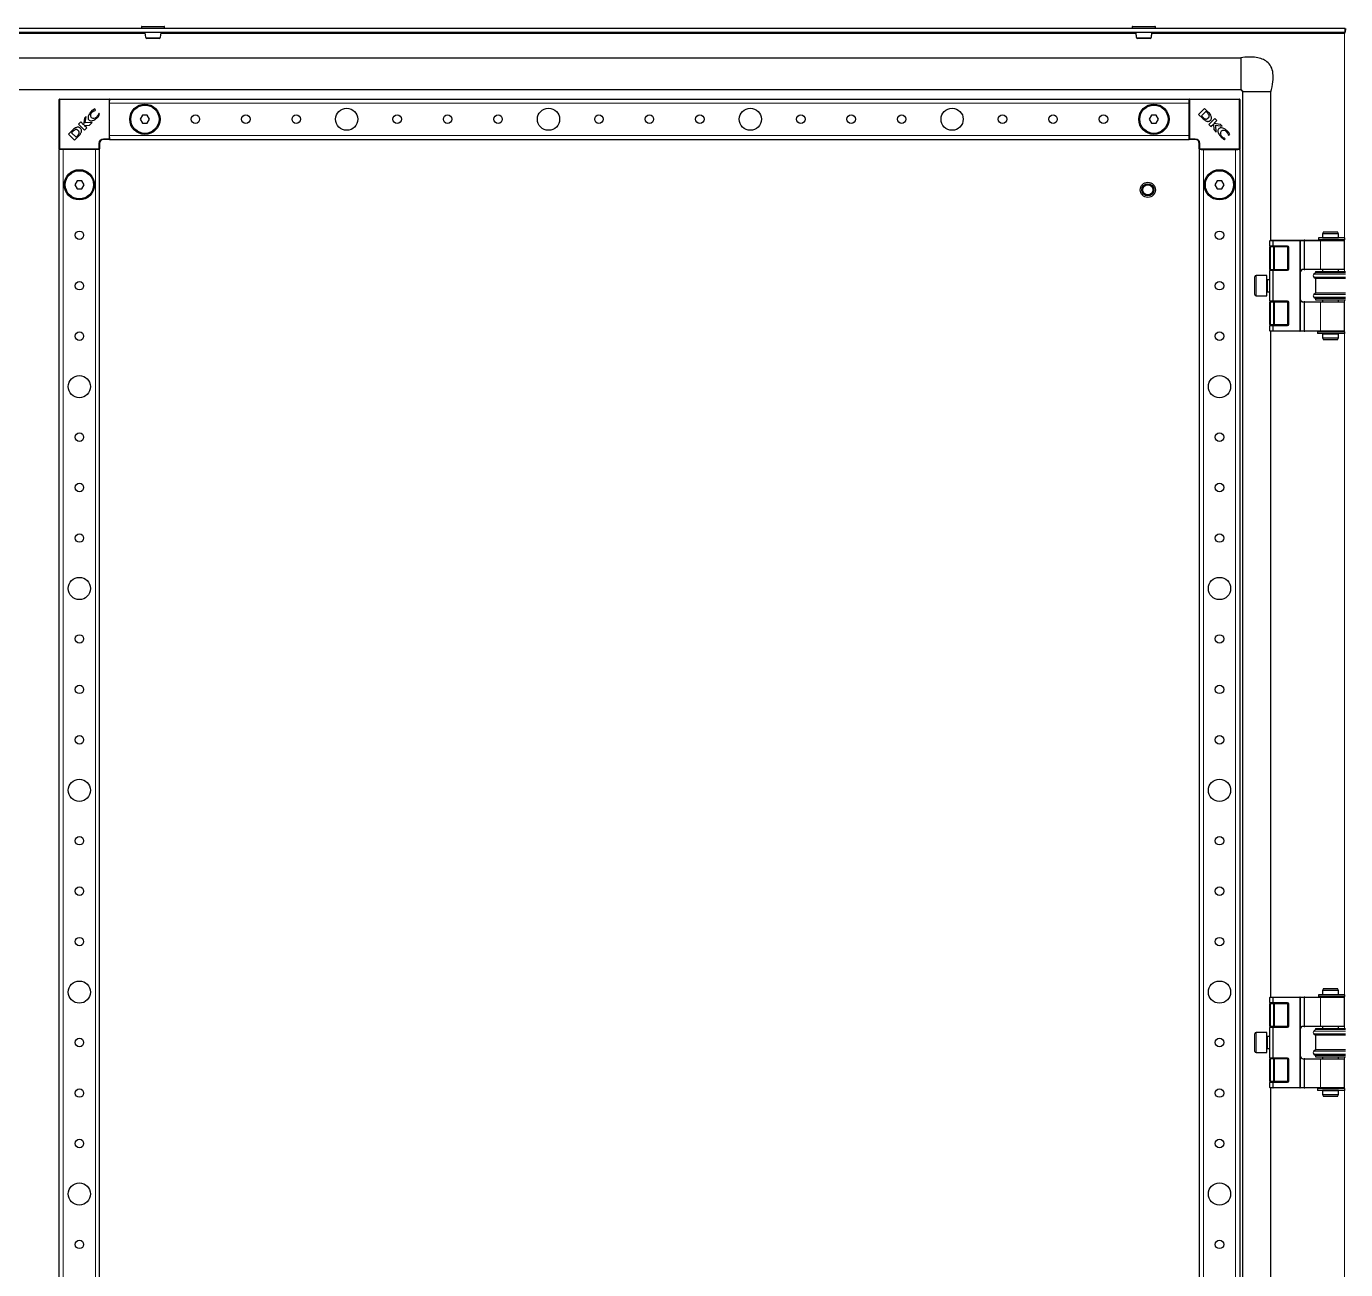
# Model space of a CAD drawing. Header units: millimetres. Extents: x -1434 to 3240, y -1538 to 1219.
# Drawn here: x -331 to 323, y -59 to 557 of the extents above; entities that cross this region are included whole.
import ezdxf

# ---------------------------------------------------------------- set-up
doc = ezdxf.new("R2010")
doc.units = ezdxf.units.MM

msp = doc.modelspace()

# ---------------------------------------------------------------- linework, layer by layer
at = {"color": 7, "linetype": 'Continuous', "lineweight": 25}
for p, q in [((322.26, 556.28), (-368.14, 556.28)), ((-274.19, 557.03), (-274.19, 556.28)), ((-273.94, 557.28), (-262.94, 557.28)), ((-262.69, 556.28), (-262.69, 557.03)), ((216.81, 557.03), (216.81, 556.28)), ((217.06, 557.28), (225.57, 557.28)), ((225.57, 557.28), (228.06, 557.28)), ((228.31, 556.28), (228.31, 557.03)), ((322.26, 554.28), (322.26, 556.28)), ((322.26, 554.28), (-368.14, 554.28)), ((322.16, 554.28), (321.96, 553.68)), ((-362.44, 541.78), (270.56, 541.78)), ((270.56, 525.78), (-359.69, 525.78)), ((271.56, -967.22), (271.56, 524.78)), ((285.56, 451.28), (285.56, 524.78)), ((-314.94, 496.58), (-314.94, 520.98)), ((-314.64, 521.28), (-290.24, 521.28)), ((-289.94, 521.28), (245.06, 521.28)), ((-289.94, 520.98), (-289.94, 521.28)), ((-289.94, 520.98), (-289.94, 520.34)), ((-289.94, 519.28), (-289.94, 520.34)), ((-289.94, 503.28), (-289.94, 519.28)), ((245.06, 520.98), (245.06, 521.28)), ((245.06, 520.34), (245.06, 520.98)), ((245.06, 519.28), (245.06, 520.34)), ((245.06, 503.28), (245.06, 519.28)), ((245.36, 521.28), (269.76, 521.28)), ((252.67, 516.64), (249.71, 513.68)), ((254.66, 514.64), (252.67, 516.64)), ((270.06, 520.98), (270.06, 496.58)), ((-304.24, 509.94), (-305.29, 508.89)), ((-302.85, 508.55), (-304.24, 509.94)), ((-302.36, 511.82), (-302.85, 508.55)), ((-301.57, 512.61), (-302.36, 511.82)), ((-302.04, 509.52), (-301.57, 512.61)), ((-297, 515.74), (-297.34, 516.43)), ((-297.14, 515.6), (-297, 515.74)), ((-295.19, 514.17), (-295.3, 514.06)), ((-294.94, 513.66), (-295.19, 514.17)), ((-273.59, 513.28), (-274.75, 511.28)), ((-274.75, 511.28), (-273.59, 509.28)), ((-271.28, 513.28), (-273.59, 513.28)), ((-270.13, 511.28), (-271.28, 513.28)), ((-271.28, 509.28), (-270.13, 511.28)), ((226.41, 513.28), (225.25, 511.28)), ((225.25, 511.28), (226.41, 509.28)), ((228.72, 513.28), (226.41, 513.28)), ((229.87, 511.28), (228.72, 513.28)), ((228.72, 509.28), (229.87, 511.28)), ((249.71, 513.68), (251.6, 511.79)), ((253.37, 515.11), (251.19, 512.93)), ((251.19, 512.93), (251.87, 512.27)), ((251.6, 511.79), (251.62, 511.77)), ((254.11, 514.39), (253.37, 515.11)), ((257.67, 511.63), (254.71, 508.67)), ((257.33, 509.2), (258.72, 510.59)), ((258.72, 510.59), (257.67, 511.63)), ((-308.3, 505.88), (-310.29, 503.89)), ((-310.29, 503.89), (-307.33, 500.93)), ((-308.05, 505.33), (-308.77, 504.59)), ((-308.77, 504.59), (-306.59, 502.41)), ((-305.29, 508.89), (-302.33, 505.93)), ((-302.51, 508.23), (-299.85, 508.41)), ((-301.27, 506.99), (-302.51, 508.23)), ((-302.33, 505.93), (-301.27, 506.99)), ((-298.57, 509.7), (-302.04, 509.52)), ((-299.85, 508.41), (-298.57, 509.7)), ((-273.59, 509.28), (-271.28, 509.28)), ((226.41, 509.28), (228.72, 509.28)), ((254.71, 508.67), (255.77, 507.61)), ((255.77, 507.61), (257.01, 508.86)), ((257.01, 508.86), (257.19, 506.2)), ((257.19, 506.2), (258.47, 504.91)), ((260.59, 508.71), (257.33, 509.2)), ((258.29, 508.38), (261.39, 507.91)), ((258.47, 504.91), (258.29, 508.38)), ((261.39, 507.91), (260.59, 508.71)), ((264.38, 503.48), (264.52, 503.35)), ((264.52, 503.35), (265.2, 503.68)), ((-307.33, 500.93), (-305.44, 502.82)), ((-306.59, 502.41), (-305.93, 503.09)), ((-305.44, 502.82), (-305.42, 502.84)), ((-294.94, 499.28), (-294.94, 496.58)), ((-290.24, 501.28), (-292.94, 501.28)), ((-289.94, 502.23), (-289.94, 503.28)), ((-289.94, 502.23), (-289.94, 501.58)), ((-289.94, 501.28), (-289.94, 501.58)), ((-289.94, 501.28), (245.06, 501.28)), ((245.06, 502.23), (245.06, 503.28)), ((245.06, 501.58), (245.06, 502.23)), ((245.06, 501.28), (245.06, 501.58)), ((248.06, 501.28), (245.36, 501.28)), ((250.06, 496.58), (250.06, 499.28)), ((262.43, 501.29), (262.94, 501.53)), ((262.94, 501.53), (262.84, 501.64)), ((-314.94, -938.72), (-314.94, 496.28)), ((-314.64, 496.28), (-314.94, 496.28)), ((-313.99, 496.28), (-314.64, 496.28)), ((-312.94, 496.28), (-313.99, 496.28)), ((-296.94, 496.28), (-312.94, 496.28)), ((-295.89, 496.28), (-296.94, 496.28)), ((-295.24, 496.28), (-295.89, 496.28)), ((-294.94, 496.28), (-295.24, 496.28)), ((-294.94, -938.72), (-294.94, 496.28)), ((250.06, 496.28), (250.06, -938.72)), ((250.06, 496.28), (250.36, 496.28)), ((251.01, 496.28), (250.36, 496.28)), ((251.01, 496.28), (252.06, 496.28)), ((252.06, 496.28), (268.06, 496.28)), ((268.06, 496.28), (269.11, 496.28)), ((269.76, 496.28), (269.11, 496.28)), ((269.76, 496.28), (270.06, 496.28)), ((270.06, 496.28), (270.06, -938.72)), ((-306.09, 480.78), (-307.25, 478.78)), ((-307.25, 478.78), (-306.09, 476.78)), ((-303.78, 480.78), (-306.09, 480.78)), ((-302.63, 478.78), (-303.78, 480.78)), ((-303.78, 476.78), (-302.63, 478.78)), ((258.91, 480.78), (257.75, 478.78)), ((257.75, 478.78), (258.91, 476.78)), ((261.22, 480.78), (258.91, 480.78)), ((262.37, 478.78), (261.22, 480.78)), ((261.22, 476.78), (262.37, 478.78)), ((-306.09, 476.78), (-303.78, 476.78)), ((258.91, 476.78), (261.22, 476.78)), ((285.26, 451.28), (286.64, 451.28)), ((286.64, 451.28), (299.86, 451.28)), ((299.86, 451.28), (302.08, 451.28)), ((302.36, 451.28), (302.08, 451.28)), ((302.36, 451.28), (310.25, 451.28)), ((309.12, 452.48), (309.12, 451.58)), ((309.14, 452.48), (309.12, 452.48)), ((309.14, 451.58), (309.12, 451.58)), ((309.14, 452.48), (309.14, 451.58)), ((309.22, 452.48), (309.14, 452.48)), ((309.22, 451.58), (309.14, 451.58)), ((322.21, 452.48), (309.22, 452.48)), ((322.21, 451.58), (309.22, 451.58)), ((310.25, 451.28), (321.86, 451.28)), ((311.64, 455.53), (311.06, 454.53)), ((311.06, 454.53), (311.06, 452.53)), ((319.06, 454.53), (311.06, 454.53)), ((311.06, 452.53), (319.06, 452.53)), ((311.06, 451.53), (311.06, 451.28)), ((311.06, 451.53), (319.06, 451.53)), ((311.56, 452.53), (311.56, 452.48)), ((311.56, 451.58), (311.56, 451.53)), ((311.64, 455.53), (318.48, 455.53)), ((319.06, 454.53), (318.48, 455.53)), ((318.56, 452.48), (318.56, 452.53)), ((318.56, 451.53), (318.56, 451.58)), ((319.06, 452.53), (319.06, 454.53)), ((319.06, 451.28), (319.06, 451.53)), ((322.21, 451.58), (322.21, 452.48)), ((285.06, 448.58), (285.06, 451.08)), ((285.06, 448.58), (285.06, 447.98)), ((285.06, 436.88), (285.06, 447.98)), ((286.68, 448.28), (285.36, 448.28)), ((286.56, 451.08), (286.56, 448.58)), ((293.76, 448.28), (286.68, 448.28)), ((287.06, 436.88), (287.06, 447.98)), ((294.06, 436.88), (294.06, 447.98)), ((300.06, 451.08), (300.06, 406.48)), ((322.06, 436.98), (322.06, 451.08)), ((277.56, 428.78), (277.56, 433.18)), ((283.56, 433.78), (278.16, 433.78)), ((283.56, 428.78), (283.56, 433.78)), ((285.06, 431.78), (283.81, 431.78)), ((285.06, 436.88), (285.06, 436.28)), ((285.06, 421.28), (285.06, 436.28)), ((285.36, 436.58), (286.68, 436.58)), ((286.56, 436.28), (286.56, 421.28)), ((286.68, 436.58), (293.76, 436.58)), ((302.08, 436.78), (301.56, 436.78)), ((302.08, 436.78), (302.36, 436.78)), ((310.25, 436.78), (302.36, 436.78)), ((307.56, 435.18), (306.86, 434.5)), ((306.86, 433.07), (307.56, 432.38)), ((307.56, 435.78), (307.56, 435.18)), ((307.56, 435.78), (322.56, 435.78)), ((322.56, 435.18), (307.56, 435.18)), ((307.56, 432.38), (307.56, 425.18)), ((322.56, 432.38), (307.56, 432.38)), ((321.86, 436.78), (310.25, 436.78)), ((311.06, 436.78), (311.06, 435.78)), ((319.06, 435.78), (319.06, 436.78)), ((277.56, 424.38), (277.56, 428.78)), ((283.56, 423.78), (283.56, 428.78)), ((283.81, 425.78), (285.06, 425.78)), ((307.56, 425.18), (306.86, 424.5)), ((322.56, 425.18), (307.56, 425.18)), ((278.16, 423.78), (283.56, 423.78)), ((285.06, 421.28), (285.06, 420.68)), ((285.06, 409.58), (285.06, 420.68)), ((286.68, 420.98), (285.36, 420.98)), ((293.76, 420.98), (286.68, 420.98)), ((287.06, 409.58), (287.06, 420.68)), ((294.06, 409.58), (294.06, 420.68)), ((301.56, 420.78), (302.08, 420.78)), ((302.36, 420.78), (302.08, 420.78)), ((302.36, 420.78), (310.25, 420.78)), ((306.86, 423.07), (307.56, 422.38)), ((307.56, 422.38), (307.56, 421.78)), ((322.56, 422.38), (307.56, 422.38)), ((307.56, 421.78), (322.56, 421.78)), ((310.25, 420.78), (321.86, 420.78)), ((311.06, 421.78), (311.06, 420.78)), ((319.06, 420.78), (319.06, 421.78)), ((322.06, 406.48), (322.06, 420.58)), ((285.06, 409.58), (285.06, 408.98)), ((285.06, 406.48), (285.06, 408.98)), ((286.64, 406.28), (285.26, 406.28)), ((285.36, 409.28), (286.68, 409.28)), ((285.56, 76.28), (285.56, 406.28)), ((286.56, 408.98), (286.56, 406.48)), ((299.86, 406.28), (286.64, 406.28)), ((286.68, 409.28), (293.76, 409.28)), ((302.08, 406.28), (299.86, 406.28)), ((302.08, 406.28), (302.36, 406.28)), ((310.25, 406.28), (302.36, 406.28)), ((308.69, 405.98), (308.69, 405.08)), ((308.74, 405.98), (308.69, 405.98)), ((322.21, 405.98), (308.74, 405.98)), ((321.86, 406.28), (310.25, 406.28)), ((311.06, 406.28), (311.06, 406.03)), ((311.06, 406.03), (319.06, 406.03)), ((311.56, 406.03), (311.56, 405.98)), ((318.56, 405.98), (318.56, 406.03)), ((319.06, 406.03), (319.06, 406.28)), ((322.21, 405.08), (322.21, 405.98)), ((308.74, 405.08), (308.69, 405.08)), ((322.21, 405.08), (308.74, 405.08)), ((311.06, 405.03), (311.06, 403.03)), ((311.06, 405.03), (319.06, 405.03)), ((311.06, 403.03), (311.64, 402.03)), ((311.06, 403.03), (315.59, 403.03)), ((311.56, 405.08), (311.56, 405.03)), ((315.52, 402.03), (311.64, 402.03)), ((318.48, 402.03), (315.52, 402.03)), ((315.59, 403.03), (319.06, 403.03)), ((318.48, 402.03), (319.06, 403.03)), ((318.56, 405.03), (318.56, 405.08)), ((319.06, 403.03), (319.06, 405.03)), ((311.64, 80.53), (311.06, 79.53)), ((311.06, 79.53), (311.06, 77.53)), ((319.06, 79.53), (311.06, 79.53)), ((311.64, 80.53), (318.48, 80.53)), ((319.06, 79.53), (318.48, 80.53)), ((319.06, 77.53), (319.06, 79.53)), ((285.06, 73.58), (285.06, 76.08)), ((285.06, 73.58), (285.06, 72.98)), ((285.06, 61.88), (285.06, 72.98)), ((285.26, 76.28), (286.64, 76.28)), ((286.68, 73.28), (285.36, 73.28)), ((286.56, 76.08), (286.56, 73.58)), ((286.64, 76.28), (299.86, 76.28)), ((293.76, 73.28), (286.68, 73.28)), ((287.06, 61.88), (287.06, 72.98)), ((294.06, 61.88), (294.06, 72.98)), ((299.86, 76.28), (302.08, 76.28)), ((300.06, 76.08), (300.06, 31.48)), ((302.36, 76.28), (302.08, 76.28)), ((302.36, 76.28), (310.25, 76.28)), ((309.12, 77.48), (309.12, 76.58)), ((309.14, 77.48), (309.12, 77.48)), ((309.14, 76.58), (309.12, 76.58)), ((309.14, 77.48), (309.14, 76.58)), ((309.22, 77.48), (309.14, 77.48)), ((309.22, 76.58), (309.14, 76.58)), ((322.21, 77.48), (309.22, 77.48)), ((322.21, 76.58), (309.22, 76.58)), ((310.25, 76.28), (321.86, 76.28)), ((311.06, 77.53), (319.06, 77.53)), ((311.06, 76.53), (311.06, 76.28)), ((311.06, 76.53), (319.06, 76.53)), ((311.56, 77.53), (311.56, 77.48)), ((311.56, 76.58), (311.56, 76.53)), ((318.56, 77.48), (318.56, 77.53)), ((318.56, 76.53), (318.56, 76.58)), ((319.06, 76.28), (319.06, 76.53)), ((322.06, 61.98), (322.06, 76.08)), ((322.21, 76.58), (322.21, 77.48)), ((285.06, 61.88), (285.06, 61.28)), ((285.06, 46.28), (285.06, 61.28)), ((285.36, 61.58), (286.68, 61.58)), ((286.56, 61.28), (286.56, 46.28)), ((286.68, 61.58), (293.76, 61.58)), ((302.08, 61.78), (301.56, 61.78)), ((302.08, 61.78), (302.36, 61.78)), ((310.25, 61.78), (302.36, 61.78)), ((307.56, 60.18), (306.86, 59.5)), ((307.56, 60.78), (307.56, 60.18)), ((307.56, 60.78), (322.56, 60.78)), ((322.56, 60.18), (307.56, 60.18)), ((321.86, 61.78), (310.25, 61.78)), ((311.06, 61.78), (311.06, 60.78)), ((319.06, 60.78), (319.06, 61.78)), ((277.56, 53.78), (277.56, 58.18)), ((277.56, 49.38), (277.56, 53.78)), ((283.56, 58.78), (278.16, 58.78)), ((283.56, 53.78), (283.56, 58.78)), ((283.56, 48.78), (283.56, 53.78)), ((285.06, 56.78), (283.81, 56.78)), ((306.86, 58.07), (307.56, 57.38)), ((307.56, 57.38), (307.56, 50.18)), ((322.56, 57.38), (307.56, 57.38)), ((278.16, 48.78), (283.56, 48.78)), ((283.81, 50.78), (285.06, 50.78)), ((285.06, 46.28), (285.06, 45.68)), ((286.68, 45.98), (285.36, 45.98)), ((293.76, 45.98), (286.68, 45.98)), ((301.56, 45.78), (302.08, 45.78)), ((302.36, 45.78), (302.08, 45.78)), ((302.36, 45.78), (310.25, 45.78)), ((307.56, 50.18), (306.86, 49.5)), ((306.86, 48.07), (307.56, 47.38)), ((322.56, 50.18), (307.56, 50.18)), ((307.56, 47.38), (307.56, 46.78)), ((322.56, 47.38), (307.56, 47.38)), ((307.56, 46.78), (322.56, 46.78)), ((310.25, 45.78), (321.86, 45.78)), ((311.06, 46.78), (311.06, 45.78)), ((319.06, 45.78), (319.06, 46.78)), ((285.06, 34.58), (285.06, 45.68)), ((287.06, 34.58), (287.06, 45.68)), ((294.06, 34.58), (294.06, 45.68)), ((322.06, 31.48), (322.06, 45.58)), ((285.06, 34.58), (285.06, 33.98)), ((285.06, 31.48), (285.06, 33.98)), ((285.36, 34.28), (286.68, 34.28)), ((286.56, 33.98), (286.56, 31.48)), ((286.68, 34.28), (293.76, 34.28)), ((286.64, 31.28), (285.26, 31.28)), ((285.56, -473.72), (285.56, 31.28)), ((299.86, 31.28), (286.64, 31.28)), ((302.08, 31.28), (299.86, 31.28)), ((302.08, 31.28), (302.36, 31.28)), ((310.25, 31.28), (302.36, 31.28)), ((308.69, 30.98), (308.69, 30.08)), ((308.74, 30.98), (308.69, 30.98)), ((308.74, 30.08), (308.69, 30.08)), ((322.21, 30.98), (308.74, 30.98)), ((322.21, 30.08), (308.74, 30.08)), ((321.86, 31.28), (310.25, 31.28)), ((311.06, 31.28), (311.06, 31.03)), ((311.06, 31.03), (319.06, 31.03)), ((311.06, 30.03), (311.06, 28.03)), ((311.06, 30.03), (319.06, 30.03)), ((311.06, 28.03), (311.64, 27.03)), ((311.06, 28.03), (315.59, 28.03)), ((311.56, 31.03), (311.56, 30.98)), ((311.56, 30.08), (311.56, 30.03)), ((315.52, 27.03), (311.64, 27.03)), ((318.48, 27.03), (315.52, 27.03)), ((315.59, 28.03), (319.06, 28.03)), ((318.48, 27.03), (319.06, 28.03)), ((318.56, 30.98), (318.56, 31.03)), ((318.56, 30.03), (318.56, 30.08)), ((319.06, 31.03), (319.06, 31.28)), ((319.06, 28.03), (319.06, 30.03)), ((322.21, 30.08), (322.21, 30.98))]:
    msp.add_line(p, q, dxfattribs=at)
at = {"color": 8, "linetype": 'Continuous', "lineweight": 18}
for p, q in [((-262.69, 557.03), (-274.19, 557.03)), ((225.71, 557.03), (216.81, 557.03)), ((228.31, 557.03), (225.71, 557.03)), ((-367.84, 553.68), (-272.41, 553.68)), ((-264.47, 553.68), (218.59, 553.68)), ((226.53, 553.68), (321.96, 553.68)), ((321.96, 553.68), (321.96, 452.48)), ((-314.64, 520.98), (-314.94, 520.98)), ((-314.64, 520.98), (-314.64, 521.28)), ((-314.64, 520.98), (-314.64, 496.58)), ((-290.24, 520.98), (-314.64, 520.98)), ((-290.24, 521.28), (-290.24, 520.98)), ((-290.24, 501.58), (-290.24, 520.98)), ((-289.94, 520.98), (-290.24, 520.98)), ((-289.94, 519.28), (245.06, 519.28)), ((245.36, 520.98), (245.06, 520.98)), ((245.36, 520.98), (245.36, 521.28)), ((245.36, 520.98), (245.36, 501.58)), ((269.76, 520.98), (245.36, 520.98)), ((269.76, 520.98), (269.76, 521.28)), ((269.76, 496.58), (269.76, 520.98)), ((269.76, 520.98), (270.06, 520.98)), ((-295.24, 496.58), (-295.24, 499.28)), ((-294.94, 499.28), (-295.24, 499.28)), ((-292.94, 501.58), (-290.24, 501.58)), ((-292.94, 501.28), (-292.94, 501.58)), ((-290.24, 501.58), (-290.24, 501.28)), ((-289.94, 501.58), (-290.24, 501.58)), ((-289.94, 503.28), (245.06, 503.28)), ((245.36, 501.58), (245.06, 501.58)), ((245.36, 501.28), (245.36, 501.58)), ((245.36, 501.58), (248.06, 501.58)), ((248.06, 501.28), (248.06, 501.58)), ((250.06, 499.28), (250.36, 499.28)), ((250.36, 499.28), (250.36, 496.58)), ((-314.64, 496.58), (-314.94, 496.58)), ((-314.64, 496.58), (-295.24, 496.58)), ((-314.64, 496.58), (-314.64, 496.28)), ((-312.94, -938.72), (-312.94, 496.28)), ((-296.94, -938.72), (-296.94, 496.28)), ((-295.24, 496.58), (-295.24, 496.28)), ((-294.94, 496.58), (-295.24, 496.58)), ((250.36, 496.58), (250.06, 496.58)), ((250.36, 496.58), (269.76, 496.58)), ((250.36, 496.28), (250.36, 496.58)), ((252.06, 496.28), (252.06, -938.72)), ((268.06, 496.28), (268.06, -938.72)), ((269.76, 496.28), (269.76, 496.58)), ((270.06, 496.58), (269.76, 496.58)), ((299.86, 451.08), (299.86, 451.28)), ((302.08, 451.28), (302.08, 451.08)), ((309.22, 451.58), (309.22, 452.48)), ((321.96, 451.58), (321.96, 451.26)), ((286.56, 451.08), (285.06, 451.08)), ((285.06, 448.58), (286.56, 448.58)), ((285.36, 447.98), (285.06, 447.98)), ((285.36, 448.28), (285.36, 447.98)), ((286.76, 447.98), (285.36, 447.98)), ((285.36, 447.98), (285.36, 436.88)), ((299.86, 451.08), (286.56, 451.08)), ((286.56, 448.58), (293.76, 448.58)), ((286.76, 448.28), (286.76, 447.98)), ((287.06, 447.98), (286.76, 447.98)), ((286.76, 436.88), (286.76, 447.98)), ((287.36, 447.98), (287.06, 447.98)), ((287.36, 447.98), (287.36, 448.28)), ((293.76, 447.98), (287.36, 447.98)), ((287.36, 447.98), (287.36, 436.88)), ((293.76, 448.58), (293.76, 448.28)), ((293.76, 447.98), (293.76, 448.28)), ((293.76, 436.88), (293.76, 447.98)), ((294.06, 447.98), (293.76, 447.98)), ((294.36, 447.98), (294.06, 447.98)), ((294.36, 447.98), (294.36, 436.88)), ((299.86, 406.48), (299.86, 451.08)), ((299.86, 451.08), (300.06, 451.08)), ((302.08, 451.08), (300.06, 451.08)), ((302.08, 436.98), (302.08, 451.08)), ((302.22, 451.08), (302.08, 451.08)), ((310.11, 451.08), (302.22, 451.08)), ((302.22, 451.08), (302.22, 436.98)), ((322.06, 451.08), (310.11, 451.08)), ((310.11, 436.98), (310.11, 451.08)), ((278.16, 433.78), (278.16, 428.78)), ((283.81, 431.78), (283.81, 425.78)), ((285.36, 436.88), (285.06, 436.88)), ((286.56, 436.28), (285.06, 436.28)), ((285.36, 436.88), (286.76, 436.88)), ((285.36, 436.88), (285.36, 436.58)), ((293.76, 436.28), (286.56, 436.28)), ((286.76, 436.88), (286.76, 436.58)), ((287.06, 436.88), (286.76, 436.88)), ((287.36, 436.88), (287.06, 436.88)), ((287.36, 436.58), (287.36, 436.88)), ((287.36, 436.88), (293.76, 436.88)), ((293.76, 436.58), (293.76, 436.88)), ((294.06, 436.88), (293.76, 436.88)), ((293.76, 436.58), (293.76, 436.28)), ((294.36, 436.88), (294.06, 436.88)), ((301.56, 436.98), (302.08, 436.98)), ((301.56, 436.98), (301.56, 436.78)), ((302.22, 436.98), (302.08, 436.98)), ((302.08, 436.98), (302.08, 436.78)), ((302.22, 436.98), (310.11, 436.98)), ((322.56, 434.5), (306.86, 434.5)), ((322.56, 433.07), (306.86, 433.07)), ((310.11, 436.98), (322.06, 436.98)), ((321.96, 436.81), (321.96, 435.78)), ((278.16, 428.78), (278.16, 423.78)), ((285.06, 421.28), (286.56, 421.28)), ((285.36, 420.68), (285.06, 420.68)), ((285.36, 420.68), (285.36, 420.98)), ((286.76, 420.68), (285.36, 420.68)), ((285.36, 420.68), (285.36, 409.58)), ((286.56, 421.28), (293.76, 421.28)), ((286.76, 420.68), (286.76, 420.98)), ((286.76, 409.58), (286.76, 420.68)), ((286.76, 420.68), (287.06, 420.68)), ((287.06, 420.68), (287.36, 420.68)), ((287.36, 420.68), (287.36, 420.98)), ((293.76, 420.68), (287.36, 420.68)), ((287.36, 420.68), (287.36, 409.58)), ((293.76, 420.98), (293.76, 421.28)), ((293.76, 420.68), (293.76, 420.98)), ((293.76, 409.58), (293.76, 420.68)), ((293.76, 420.68), (294.06, 420.68)), ((294.06, 420.68), (294.36, 420.68)), ((294.36, 420.68), (294.36, 409.58)), ((301.56, 420.78), (301.56, 420.58)), ((302.08, 420.58), (301.56, 420.58)), ((302.08, 420.78), (302.08, 420.58)), ((302.08, 420.58), (302.22, 420.58)), ((302.08, 406.48), (302.08, 420.58)), ((302.22, 420.58), (302.22, 406.48)), ((310.11, 420.58), (302.22, 420.58)), ((322.56, 424.5), (306.86, 424.5)), ((322.56, 423.07), (306.86, 423.07)), ((310.11, 406.48), (310.11, 420.58)), ((322.06, 420.58), (310.11, 420.58)), ((321.96, 421.78), (321.96, 420.76)), ((285.06, 409.58), (285.36, 409.58)), ((286.56, 408.98), (285.06, 408.98)), ((285.06, 406.48), (286.56, 406.48)), ((285.36, 409.28), (285.36, 409.58)), ((285.36, 409.58), (286.76, 409.58)), ((293.76, 408.98), (286.56, 408.98)), ((286.56, 406.48), (299.86, 406.48)), ((286.76, 409.28), (286.76, 409.58)), ((287.06, 409.58), (286.76, 409.58)), ((287.36, 409.58), (287.06, 409.58)), ((287.36, 409.28), (287.36, 409.58)), ((287.36, 409.58), (293.76, 409.58)), ((293.76, 409.28), (293.76, 409.58)), ((294.06, 409.58), (293.76, 409.58)), ((293.76, 408.98), (293.76, 409.28)), ((294.36, 409.58), (294.06, 409.58)), ((299.86, 406.28), (299.86, 406.48)), ((300.06, 406.48), (299.86, 406.48)), ((300.06, 406.48), (302.08, 406.48)), ((302.08, 406.48), (302.08, 406.28)), ((302.08, 406.48), (302.22, 406.48)), ((302.22, 406.48), (310.11, 406.48)), ((308.74, 405.08), (308.74, 405.98)), ((310.11, 406.48), (322.06, 406.48)), ((321.96, 406.31), (321.96, 405.98)), ((321.96, 405.08), (321.96, 77.48)), ((286.56, 76.08), (285.06, 76.08)), ((285.06, 73.58), (286.56, 73.58)), ((285.36, 72.98), (285.06, 72.98)), ((285.36, 73.28), (285.36, 72.98)), ((286.76, 72.98), (285.36, 72.98)), ((285.36, 72.98), (285.36, 61.88)), ((299.86, 76.08), (286.56, 76.08)), ((286.56, 73.58), (293.76, 73.58)), ((286.76, 73.28), (286.76, 72.98)), ((287.06, 72.98), (286.76, 72.98)), ((286.76, 61.88), (286.76, 72.98)), ((287.36, 72.98), (287.06, 72.98)), ((287.36, 72.98), (287.36, 73.28)), ((293.76, 72.98), (287.36, 72.98)), ((287.36, 72.98), (287.36, 61.88)), ((293.76, 73.58), (293.76, 73.28)), ((293.76, 72.98), (293.76, 73.28)), ((294.06, 72.98), (293.76, 72.98)), ((293.76, 61.88), (293.76, 72.98)), ((294.36, 72.98), (294.06, 72.98)), ((294.36, 72.98), (294.36, 61.88)), ((299.86, 76.08), (299.86, 76.28)), ((299.86, 31.48), (299.86, 76.08)), ((299.86, 76.08), (300.06, 76.08)), ((302.08, 76.08), (300.06, 76.08)), ((302.08, 76.28), (302.08, 76.08)), ((302.08, 61.98), (302.08, 76.08)), ((302.22, 76.08), (302.08, 76.08)), ((310.11, 76.08), (302.22, 76.08)), ((302.22, 76.08), (302.22, 61.98)), ((309.22, 76.58), (309.22, 77.48)), ((322.06, 76.08), (310.11, 76.08)), ((310.11, 61.98), (310.11, 76.08)), ((321.96, 76.58), (321.96, 76.26)), ((285.36, 61.88), (285.06, 61.88)), ((286.56, 61.28), (285.06, 61.28)), ((285.36, 61.88), (285.36, 61.58)), ((285.36, 61.88), (286.76, 61.88)), ((293.76, 61.28), (286.56, 61.28)), ((286.76, 61.88), (286.76, 61.58)), ((287.06, 61.88), (286.76, 61.88)), ((287.36, 61.88), (287.06, 61.88)), ((287.36, 61.58), (287.36, 61.88)), ((287.36, 61.88), (293.76, 61.88)), ((293.76, 61.58), (293.76, 61.88)), ((294.06, 61.88), (293.76, 61.88)), ((293.76, 61.58), (293.76, 61.28)), ((294.36, 61.88), (294.06, 61.88)), ((301.56, 61.98), (302.08, 61.98)), ((301.56, 61.98), (301.56, 61.78)), ((302.22, 61.98), (302.08, 61.98)), ((302.08, 61.98), (302.08, 61.78)), ((302.22, 61.98), (310.11, 61.98)), ((322.56, 59.5), (306.86, 59.5)), ((310.11, 61.98), (322.06, 61.98)), ((321.96, 61.81), (321.96, 60.78)), ((278.16, 58.78), (278.16, 53.78)), ((278.16, 53.78), (278.16, 48.78)), ((283.81, 56.78), (283.81, 50.78)), ((322.56, 58.07), (306.86, 58.07)), ((285.06, 46.28), (286.56, 46.28)), ((285.36, 45.68), (285.36, 45.98)), ((286.56, 46.28), (293.76, 46.28)), ((286.76, 45.68), (286.76, 45.98)), ((287.36, 45.68), (287.36, 45.98)), ((293.76, 45.98), (293.76, 46.28)), ((293.76, 45.68), (293.76, 45.98)), ((301.56, 45.78), (301.56, 45.58)), ((302.08, 45.78), (302.08, 45.58)), ((322.56, 49.5), (306.86, 49.5)), ((322.56, 48.07), (306.86, 48.07)), ((321.96, 46.78), (321.96, 45.76)), ((285.36, 45.68), (285.06, 45.68)), ((286.76, 45.68), (285.36, 45.68)), ((285.36, 45.68), (285.36, 34.58)), ((286.76, 34.58), (286.76, 45.68)), ((286.76, 45.68), (287.06, 45.68)), ((287.06, 45.68), (287.36, 45.68)), ((293.76, 45.68), (287.36, 45.68)), ((287.36, 45.68), (287.36, 34.58)), ((293.76, 34.58), (293.76, 45.68)), ((293.76, 45.68), (294.06, 45.68)), ((294.06, 45.68), (294.36, 45.68)), ((294.36, 45.68), (294.36, 34.58)), ((302.08, 45.58), (301.56, 45.58)), ((302.08, 45.58), (302.22, 45.58)), ((302.08, 31.48), (302.08, 45.58)), ((302.22, 45.58), (302.22, 31.48)), ((310.11, 45.58), (302.22, 45.58)), ((310.11, 31.48), (310.11, 45.58)), ((322.06, 45.58), (310.11, 45.58)), ((285.06, 34.58), (285.36, 34.58)), ((286.56, 33.98), (285.06, 33.98)), ((285.36, 34.28), (285.36, 34.58)), ((285.36, 34.58), (286.76, 34.58)), ((293.76, 33.98), (286.56, 33.98)), ((286.76, 34.28), (286.76, 34.58)), ((287.06, 34.58), (286.76, 34.58)), ((287.36, 34.58), (287.06, 34.58)), ((287.36, 34.28), (287.36, 34.58)), ((287.36, 34.58), (293.76, 34.58)), ((293.76, 34.28), (293.76, 34.58)), ((294.06, 34.58), (293.76, 34.58)), ((293.76, 33.98), (293.76, 34.28)), ((294.36, 34.58), (294.06, 34.58)), ((285.06, 31.48), (286.56, 31.48)), ((286.56, 31.48), (299.86, 31.48)), ((299.86, 31.28), (299.86, 31.48)), ((300.06, 31.48), (299.86, 31.48)), ((300.06, 31.48), (302.08, 31.48)), ((302.08, 31.48), (302.08, 31.28)), ((302.08, 31.48), (302.22, 31.48)), ((302.22, 31.48), (310.11, 31.48)), ((308.74, 30.08), (308.74, 30.98)), ((310.11, 31.48), (322.06, 31.48)), ((321.96, 31.31), (321.96, 30.98)), ((321.96, 30.08), (321.96, -472.52))]:
    msp.add_line(p, q, dxfattribs=at)
at = {"color": 7, "linetype": 'Continuous', "lineweight": 25}
for centre, radius in [((-272.44, 511.28), 7.5), ((-272.44, 511.28), 7), ((-172.44, 511.28), 5.5), ((-72.44, 511.28), 5.5), ((27.56, 511.28), 5.5), ((127.56, 511.28), 5.5), ((227.56, 511.28), 7.5), ((227.56, 511.28), 7), ((-247.44, 511.28), 2.1), ((-222.44, 511.28), 2.1), ((-197.44, 511.28), 2.1), ((-147.44, 511.28), 2.1), ((-122.44, 511.28), 2.1), ((-97.44, 511.28), 2.1), ((-47.44, 511.28), 2.1), ((-22.44, 511.28), 2.1), ((2.56, 511.28), 2.1), ((52.56, 511.28), 2.1), ((77.56, 511.28), 2.1), ((102.56, 511.28), 2.1), ((152.56, 511.28), 2.1), ((177.56, 511.28), 2.1), ((202.56, 511.28), 2.1), ((-304.94, 478.78), 7.5), ((-304.94, 478.78), 7), ((260.06, 478.78), 7.5), ((260.06, 478.78), 7), ((224.56, 476.28), 3.75), ((224.56, 476.28), 3), ((224.56, 476.28), 2.5), ((-304.94, 453.78), 2.1), ((260.06, 453.78), 2.1), ((-304.94, 428.78), 2.1), ((260.06, 428.78), 2.1), ((-304.94, 403.78), 2.1), ((260.06, 403.78), 2.1), ((-304.94, 378.78), 5.5), ((260.06, 378.78), 5.5), ((-304.94, 353.78), 2.1), ((260.06, 353.78), 2.1), ((-304.94, 328.78), 2.1), ((260.06, 328.78), 2.1), ((-304.94, 303.78), 2.1), ((260.06, 303.78), 2.1), ((-304.94, 278.78), 5.5), ((260.06, 278.78), 5.5), ((-304.94, 253.78), 2.1), ((260.06, 253.78), 2.1), ((-304.94, 228.78), 2.1), ((260.06, 228.78), 2.1), ((-304.94, 203.78), 2.1), ((260.06, 203.78), 2.1), ((-304.94, 178.78), 5.5), ((260.06, 178.78), 5.5), ((-304.94, 153.78), 2.1), ((260.06, 153.78), 2.1), ((-304.94, 128.78), 2.1), ((260.06, 128.78), 2.1), ((-304.94, 103.78), 2.1), ((260.06, 103.78), 2.1), ((-304.94, 78.78), 5.5), ((260.06, 78.78), 5.5), ((-304.94, 53.78), 2.1), ((260.06, 53.78), 2.1), ((-304.94, 28.78), 2.1), ((260.06, 28.78), 2.1), ((-304.94, 3.78), 2.1), ((260.06, 3.78), 2.1), ((-304.94, -21.22), 5.5), ((260.06, -21.22), 5.5), ((-304.94, -46.22), 2.1), ((260.06, -46.22), 2.1)]:
    msp.add_circle(centre, radius, dxfattribs=at)
for centre, radius, start, end in [((-273.94, 557.03), 0.25, 90, 180), ((-262.94, 557.03), 0.25, 0, 90), ((217.06, 557.03), 0.25, 90, 180), ((228.06, 557.03), 0.25, 0, 90), ((-271.55, 551.78), 0.5, 195.31604, 270.02276), ((-265.33, 551.78), 0.5, 269.99815, 345.40011), ((219.45, 551.78), 0.5, 195.24646, 270.04596), ((225.67, 551.78), 0.5, 269.96367, 344.83397), ((-314.64, 520.98), 0.3, 90, 180), ((-290.24, 520.98), 0.3, 0, 90), ((245.36, 520.98), 0.3, 90, 180), ((269.76, 520.98), 0.3, 0, 90), ((-297.43, 513.29), 1.97, 128.45405, 215.887), ((-297.87, 513.69), 1.94, 233.30966, 322.34638), ((249.64, 510.21), 6.12, 36.98881, 43.07444), ((251.45, 510.98), 4.87, 20.34448, 48.77765), ((-304.64, 502.67), 4.87, 110.34448, 138.77765), ((-303.87, 500.86), 6.12, 126.98881, 133.07444), ((262.47, 504.21), 1.94, 143.30966, 232.34638), ((262.06, 503.77), 1.97, 38.45405, 125.887), ((-292.94, 499.28), 2, 90, 180), ((-290.24, 501.58), 0.3, 270, 360), ((245.36, 501.58), 0.3, 180, 270), ((248.06, 499.28), 2, 0, 90), ((-314.64, 496.58), 0.3, 180, 270), ((-295.24, 496.58), 0.3, 270, 0), ((250.36, 496.58), 0.3, 180, 270), ((269.76, 496.58), 0.3, 270, 0), ((285.26, 451.08), 0.2, 90, 180), ((299.86, 451.08), 0.2, 0, 90), ((321.86, 451.08), 0.2, 0, 90), ((285.36, 448.58), 0.3, 180, 270), ((286.76, 447.98), 0.3, 0, 90), ((293.76, 447.98), 0.3, 0, 90), ((278.16, 433.18), 0.6, 90, 180), ((283.81, 432.03), 0.25, 180, 270), ((285.36, 436.28), 0.3, 90, 180), ((286.76, 436.88), 0.3, 270, 0), ((293.76, 436.88), 0.3, 270, 0), ((301.56, 435.28), 1.5, 90, 180), ((307.56, 433.78), 1, 134.427, 225.573), ((321.86, 436.98), 0.2, 270, 0), ((283.81, 425.53), 0.25, 90, 180), ((278.16, 424.38), 0.6, 180, 270), ((285.36, 421.28), 0.3, 180, 270), ((286.76, 420.68), 0.3, 0, 90), ((293.76, 420.68), 0.3, 0, 90), ((301.56, 422.28), 1.5, 180, 270), ((307.56, 423.78), 1, 134.427, 225.573), ((321.86, 420.58), 0.2, 0, 90), ((285.36, 408.98), 0.3, 90, 180), ((285.26, 406.48), 0.2, 180, 270), ((286.76, 409.58), 0.3, 270, 0), ((293.76, 409.58), 0.3, 270, 0), ((299.86, 406.48), 0.2, 270, 0), ((321.86, 406.48), 0.2, 270, 0), ((285.26, 76.08), 0.2, 90, 180), ((285.36, 73.58), 0.3, 180, 270), ((286.76, 72.98), 0.3, 0, 90), ((293.76, 72.98), 0.3, 0, 90), ((299.86, 76.08), 0.2, 0, 90), ((321.86, 76.08), 0.2, 0, 90), ((285.36, 61.28), 0.3, 90, 180), ((286.76, 61.88), 0.3, 270, 0), ((293.76, 61.88), 0.3, 270, 0), ((301.56, 60.28), 1.5, 90, 180), ((307.56, 58.78), 1, 134.427, 225.573), ((321.86, 61.98), 0.2, 270, 0), ((278.16, 58.18), 0.6, 90, 180), ((283.81, 57.03), 0.25, 180, 270), ((278.16, 49.38), 0.6, 180, 270), ((283.81, 50.53), 0.25, 90, 180), ((285.36, 46.28), 0.3, 180, 270), ((286.76, 45.68), 0.3, 0, 90), ((293.76, 45.68), 0.3, 0, 90), ((301.56, 47.28), 1.5, 180, 270), ((307.56, 48.78), 1, 134.427, 225.573), ((321.86, 45.58), 0.2, 0, 90), ((285.36, 33.98), 0.3, 90, 180), ((286.76, 34.58), 0.3, 270, 0), ((293.76, 34.58), 0.3, 270, 0), ((285.26, 31.48), 0.2, 180, 270), ((299.86, 31.48), 0.2, 270, 0), ((321.86, 31.48), 0.2, 270, 0)]:
    msp.add_arc(centre, radius, start, end, dxfattribs=at)
at = {"color": 8, "linetype": 'Continuous', "lineweight": 18}
for centre, radius, start, end in [((-292.94, 499.28), 2.3, 90, 180), ((248.06, 499.28), 2.3, 0, 90), ((302.4, 451.11), 0.179, 101.42175, 188.04947), ((310.29, 451.11), 0.179, 101.42175, 188.04947), ((293.76, 447.98), 0.6, 0, 90), ((293.76, 436.88), 0.6, 270, 0), ((301.56, 435.28), 1.7, 90, 151.92751), ((302.4, 436.96), 0.179, 171.95053, 258.57825), ((310.29, 436.96), 0.179, 171.95053, 258.57825), ((293.76, 420.68), 0.6, 0, 90), ((301.56, 422.28), 1.7, 208.07249, 270), ((302.4, 420.61), 0.179, 101.42175, 188.04947), ((310.29, 420.61), 0.179, 101.42175, 188.04947), ((293.76, 409.58), 0.6, 270, 0), ((302.4, 406.46), 0.179, 171.95053, 258.57825), ((310.29, 406.46), 0.179, 171.95053, 258.57825), ((293.76, 72.98), 0.6, 0, 90), ((302.4, 76.11), 0.179, 101.42175, 188.04947), ((310.29, 76.11), 0.179, 101.42175, 188.04947), ((293.76, 61.88), 0.6, 270, 0), ((301.56, 60.28), 1.7, 90, 151.92751), ((302.4, 61.96), 0.179, 171.95053, 258.57825), ((310.29, 61.96), 0.179, 171.95053, 258.57825), ((293.76, 45.68), 0.6, 0, 90), ((301.56, 47.28), 1.7, 208.07249, 270), ((302.4, 45.61), 0.179, 101.42175, 188.04947), ((310.29, 45.61), 0.179, 101.42175, 188.04947), ((293.76, 34.58), 0.6, 270, 0), ((302.4, 31.46), 0.179, 171.95053, 258.57825), ((310.29, 31.46), 0.179, 171.95053, 258.57825)]:
    msp.add_arc(centre, radius, start, end, dxfattribs=at)
at = {"color": 7, "linetype": 'Continuous', "lineweight": 25}
for centre, major_axis, start_param, end_param in [((286.64, 451.08), (0, 0.2), 0, 1.570796), ((286.68, 448.58), (0, 0.3), 1.570796, 3.141593), ((286.68, 436.28), (0, 0.3), 0, 1.570796), ((286.68, 421.28), (0, 0.3), 1.570796, 3.141593), ((286.68, 408.98), (0, 0.3), 0, 1.570796), ((286.64, 406.48), (0, 0.2), 1.570796, 3.141593), ((286.64, 76.08), (0, 0.2), 0, 1.570796), ((286.68, 73.58), (0, 0.3), 1.570796, 3.141593), ((286.68, 61.28), (0, 0.3), 0, 1.570796), ((286.68, 46.28), (0, 0.3), 1.570796, 3.141593), ((286.68, 33.98), (0, 0.3), 0, 1.570796), ((286.64, 31.48), (0, 0.2), 1.570796, 3.141593)]:
    msp.add_ellipse(centre, major_axis=major_axis, ratio=0.414214, start_param=start_param, end_param=end_param, dxfattribs=at)
for points, knots in [([(322.56, 556.28), (322.53, 555.85), (322.5, 555.29), (322.3, 554.73), (322.26, 554.6)], [0, 0, 0, 0, 0.773459, 1, 1, 1, 1]), ([(-272.46, 554.28), (-272.46, 554.15), (-272.44, 553.24), (-272.22, 552.37), (-272.03, 551.63)], [0, 0, 0, 0, 0.14185, 1, 1, 1, 1]), ([(-270.14, 551.28), (-270.33, 551.28), (-270.8, 551.28), (-271.35, 551.28), (-271.48, 551.28), (-271.54, 551.28)], [0, 0, 0, 0, 0.256553, 0.627981, 1, 1, 1, 1]), ([(-265.33, 551.28), (-265.37, 551.28), (-265.45, 551.28), (-266.01, 551.28), (-266.82, 551.28), (-267.81, 551.28), (-268.87, 551.28), (-269.66, 551.28), (-270.05, 551.28), (-270.14, 551.28)], [0, 0, 0, 0, 0.1585142, 0.3172777, 0.4758628, 0.6342467, 0.7924771, 0.950708, 1, 1, 1, 1]), ([(-264.85, 551.63), (-264.66, 552.37), (-264.44, 553.24), (-264.42, 554.15), (-264.42, 554.28)], [0, 0, 0, 0, 0.85815, 1, 1, 1, 1]), ([(218.54, 554.28), (218.54, 554.15), (218.56, 553.24), (218.78, 552.37), (218.97, 551.63)], [0, 0, 0, 0, 0.1418495, 1, 1, 1, 1]), ([(225.63, 551.28), (225.64, 551.28), (225.69, 551.28), (225.41, 551.28), (224.89, 551.28), (224.17, 551.28), (223.32, 551.28), (222.25, 551.28), (221.23, 551.28), (220.35, 551.28), (219.74, 551.28), (219.44, 551.28), (219.48, 551.28), (219.49, 551.28)], [0, 0, 0, 0, 0.03384, 0.141254, 0.248698, 0.315774, 0.423314, 0.530846, 0.63821, 0.745706, 0.853372, 0.960917, 1, 1, 1, 1]), ([(226.15, 551.63), (226.34, 552.37), (226.56, 553.24), (226.58, 554.15), (226.58, 554.28)], [0, 0, 0, 0, 0.85815, 1, 1, 1, 1]), ([(285.56, 524.78), (285.97, 526.46), (286.7, 529.5), (286.79, 533.81), (285.82, 537.37), (283.77, 539.82), (281.13, 541.24), (278.11, 541.98), (274.51, 542.19), (271.95, 541.92), (270.56, 541.78)], [0, 0, 0, 0, 0.176067, 0.318225, 0.435596, 0.543482, 0.633889, 0.737152, 0.858183, 1, 1, 1, 1]), ([(270.56, 541.78), (270.56, 541.75), (270.56, 541.69), (270.56, 541.05), (270.56, 539.58), (270.56, 537.39), (270.56, 535.39), (270.56, 533.78), (270.56, 532.18), (270.56, 530.17), (270.56, 527.99), (270.56, 526.48), (270.56, 526.08), (270.56, 525.95)], [0, 0, 0, 0, 0.069165, 0.1363, 0.267291, 0.398282, 0.465417, 0.534583, 0.603748, 0.670883, 0.801874, 0.932865, 1, 1, 1, 1]), ([(270.56, 525.95), (270.66, 525.93), (270.8, 525.91), (270.96, 525.84), (271.04, 525.79), (271.1, 525.72), (271.14, 525.65), (271.17, 525.58), (271.23, 525.4), (271.4, 525.32), (271.55, 525.09), (271.58, 524.89), (271.6, 524.78)], [0, 0, 0, 0, 0.146823, 0.202041, 0.247643, 0.28691, 0.323569, 0.360785, 0.40083, 0.628513, 0.79432, 1, 1, 1, 1]), ([(270.56, 525.78), (270.78, 525.63), (271.19, 525.37), (271.45, 524.96), (271.56, 524.78)], [0, 0, 0, 0, 0.556114, 1, 1, 1, 1]), ([(272.54, 524.78), (272.24, 524.78), (271.79, 524.78), (271.7, 524.78), (271.68, 524.78)], [0, 0, 0, 0, 0.649139, 1, 1, 1, 1]), ([(-299.07, 515.19), (-299.4, 514.82), (-300.01, 514.12), (-300.57, 512.95), (-300.7, 512.01), (-300.55, 511.37), (-300.36, 511.14), (-300.27, 511.02)], [0, 0, 0, 0, 0.315674, 0.58952, 0.813199, 0.909026, 1, 1, 1, 1]), ([(-300.27, 511.02), (-300.11, 510.89), (-299.78, 510.6), (-299.08, 510.44), (-298.2, 510.57), (-297.13, 511.13), (-296.44, 511.77), (-296.04, 512.14)], [0, 0, 0, 0, 0.130532, 0.266031, 0.423997, 0.666819, 1, 1, 1, 1]), ([(-297.34, 516.43), (-297.67, 516.24), (-298.3, 515.9), (-298.83, 515.42), (-299.07, 515.19)], [0, 0, 0, 0, 0.5368, 1, 1, 1, 1]), ([(-298.65, 514.83), (-298.39, 515.05), (-297.95, 515.42), (-297.38, 515.55), (-297.14, 515.6)], [0, 0, 0, 0, 0.5796082, 1, 1, 1, 1]), ([(-295.3, 514.06), (-295.44, 513.74), (-295.71, 513.17), (-296.13, 512.71), (-296.33, 512.5)], [0, 0, 0, 0, 0.547643, 1, 1, 1, 1]), ([(-296.04, 512.14), (-295.8, 512.41), (-295.37, 512.87), (-295.07, 513.42), (-294.94, 513.66)], [0, 0, 0, 0, 0.577653, 1, 1, 1, 1]), ([(251.62, 511.77), (251.69, 511.69), (251.85, 511.54), (252.02, 511.39), (252.1, 511.31)], [0, 0, 0, 0, 0.486421, 1, 1, 1, 1]), ([(251.87, 512.27), (252.07, 512.08), (252.43, 511.73), (252.97, 511.41), (253.42, 511.35), (253.76, 511.41), (254.12, 511.6), (254.33, 511.8), (254.44, 511.91)], [0, 0, 0, 0, 0.274676, 0.503042, 0.607381, 0.716579, 0.843412, 1, 1, 1, 1]), ([(252.1, 511.31), (252.25, 511.18), (252.52, 510.93), (252.81, 510.72), (252.95, 510.63)], [0, 0, 0, 0, 0.55183, 1, 1, 1, 1]), ([(252.95, 510.63), (253.15, 510.52), (253.54, 510.32), (254.17, 510.2), (254.76, 510.24), (255.3, 510.44), (255.73, 510.8), (256.03, 511.31), (256.14, 511.97), (256.06, 512.43), (256.01, 512.68)], [0, 0, 0, 0, 0.138091, 0.265455, 0.384013, 0.496103, 0.605759, 0.71979, 0.847662, 1, 1, 1, 1]), ([(254.44, 511.91), (254.54, 512), (254.7, 512.18), (254.88, 512.45), (254.97, 512.73), (254.97, 513.05), (254.82, 513.46), (254.63, 513.74), (254.53, 513.89)], [0, 0, 0, 0, 0.176808, 0.319231, 0.43938, 0.552395, 0.749205, 1, 1, 1, 1]), ([(-305.56, 505.67), (-305.66, 505.76), (-305.83, 505.92), (-306.11, 506.1), (-306.38, 506.2), (-306.71, 506.2), (-307.11, 506.04), (-307.39, 505.86), (-307.55, 505.75)], [0, 0, 0, 0, 0.176808, 0.319231, 0.43938, 0.552395, 0.749205, 1, 1, 1, 1]), ([(-304.29, 504.17), (-304.18, 504.37), (-303.97, 504.76), (-303.86, 505.39), (-303.9, 505.99), (-304.1, 506.52), (-304.46, 506.96), (-304.97, 507.25), (-305.63, 507.36), (-306.08, 507.28), (-306.33, 507.24)], [0, 0, 0, 0, 0.138091, 0.265455, 0.384013, 0.496103, 0.605759, 0.71979, 0.847662, 1, 1, 1, 1]), ([(-305.93, 503.09), (-305.74, 503.29), (-305.39, 503.66), (-305.06, 504.19), (-305, 504.64), (-305.07, 504.99), (-305.26, 505.34), (-305.45, 505.55), (-305.56, 505.67)], [0, 0, 0, 0, 0.274676, 0.503042, 0.607381, 0.716579, 0.843412, 1, 1, 1, 1]), ([(-304.97, 503.32), (-304.83, 503.47), (-304.59, 503.74), (-304.38, 504.04), (-304.29, 504.17)], [0, 0, 0, 0, 0.55183, 1, 1, 1, 1]), ([(259.8, 506.62), (259.66, 506.45), (259.38, 506.12), (259.22, 505.42), (259.35, 504.55), (259.91, 503.47), (260.55, 502.79), (260.92, 502.39)], [0, 0, 0, 0, 0.130532, 0.266031, 0.423997, 0.666819, 1, 1, 1, 1]), ([(263.97, 505.41), (263.59, 505.74), (262.9, 506.36), (261.73, 506.91), (260.79, 507.05), (260.15, 506.89), (259.91, 506.71), (259.8, 506.62)], [0, 0, 0, 0, 0.315674, 0.58952, 0.813199, 0.909026, 1, 1, 1, 1]), ([(263.61, 505), (263.82, 504.74), (264.2, 504.29), (264.33, 503.72), (264.38, 503.48)], [0, 0, 0, 0, 0.579608, 1, 1, 1, 1]), ([(265.2, 503.68), (265.02, 504.02), (264.68, 504.65), (264.19, 505.17), (263.97, 505.41)], [0, 0, 0, 0, 0.5368, 1, 1, 1, 1]), ([(-305.42, 502.84), (-305.35, 502.92), (-305.19, 503.07), (-305.04, 503.24), (-304.97, 503.32)], [0, 0, 0, 0, 0.486421, 1, 1, 1, 1]), ([(260.92, 502.39), (261.19, 502.14), (261.65, 501.72), (262.2, 501.41), (262.43, 501.29)], [0, 0, 0, 0, 0.577653, 1, 1, 1, 1]), ([(262.84, 501.64), (262.52, 501.79), (261.95, 502.05), (261.49, 502.48), (261.28, 502.67)], [0, 0, 0, 0, 0.547643, 1, 1, 1, 1])]:
    msp.add_open_spline(points, degree=3, knots=knots, dxfattribs=at)
at = {"color": 8, "linetype": 'Continuous', "lineweight": 18}
for points, knots in [([(-272, 551.66), (-272.01, 551.66), (-272.07, 551.66), (-271.76, 551.66), (-271.18, 551.66), (-270.63, 551.66), (-270.41, 551.66)], [0, 0, 0, 0, 0.083271, 0.424284, 0.764725, 1, 1, 1, 1]), ([(-270.41, 551.66), (-270.3, 551.66), (-269.85, 551.66), (-269.33, 551.66), (-268.53, 551.66), (-267.71, 551.66), (-266.57, 551.66), (-265.62, 551.66), (-265.03, 551.66), (-264.78, 551.66), (-264.85, 551.66), (-264.86, 551.66)], [0, 0, 0, 0, 0.048751, 0.2049421, 0.2053925, 0.3620339, 0.5188266, 0.6757989, 0.8329225, 0.9897783, 1, 1, 1, 1]), ([(219.01, 551.66), (219, 551.66), (218.95, 551.66), (219.3, 551.66), (220, 551.66), (221.02, 551.66), (222.21, 551.66), (223.44, 551.66), (224.42, 551.66), (225.25, 551.66), (225.85, 551.66), (226.18, 551.66), (226.12, 551.66), (226.11, 551.66)], [0, 0, 0, 0, 0.038891, 0.14638, 0.253973, 0.361383, 0.468681, 0.576165, 0.683665, 0.750707, 0.858068, 0.965424, 1, 1, 1, 1])]:
    msp.add_open_spline(points, degree=3, knots=knots, dxfattribs=at)
at = {"color": 7, "linetype": 'Continuous', "lineweight": 25}
for points in [[(321.96, 553.68), (321.99, 553.76), (322.04, 553.92), (322.11, 554.12), (322.19, 554.26), (322.24, 554.27), (322.26, 554.28)], [(274.99, 524.78), (274.51, 524.78), (273.53, 524.78), (272.87, 524.78), (272.54, 524.78)], [(278.56, 524.78), (277.93, 524.78), (276.68, 524.78), (275.55, 524.78), (274.99, 524.78)], [(282.13, 524.78), (281.57, 524.78), (280.44, 524.78), (279.19, 524.78), (278.56, 524.78)], [(284.58, 524.78), (284.25, 524.78), (283.59, 524.78), (282.62, 524.78), (282.13, 524.78)], [(285.56, 524.78), (285.52, 524.78), (285.43, 524.78), (284.87, 524.78), (284.58, 524.78)]]:
    msp.add_open_spline(points, degree=3, dxfattribs=at)

doc.saveas('drawing.dxf')
